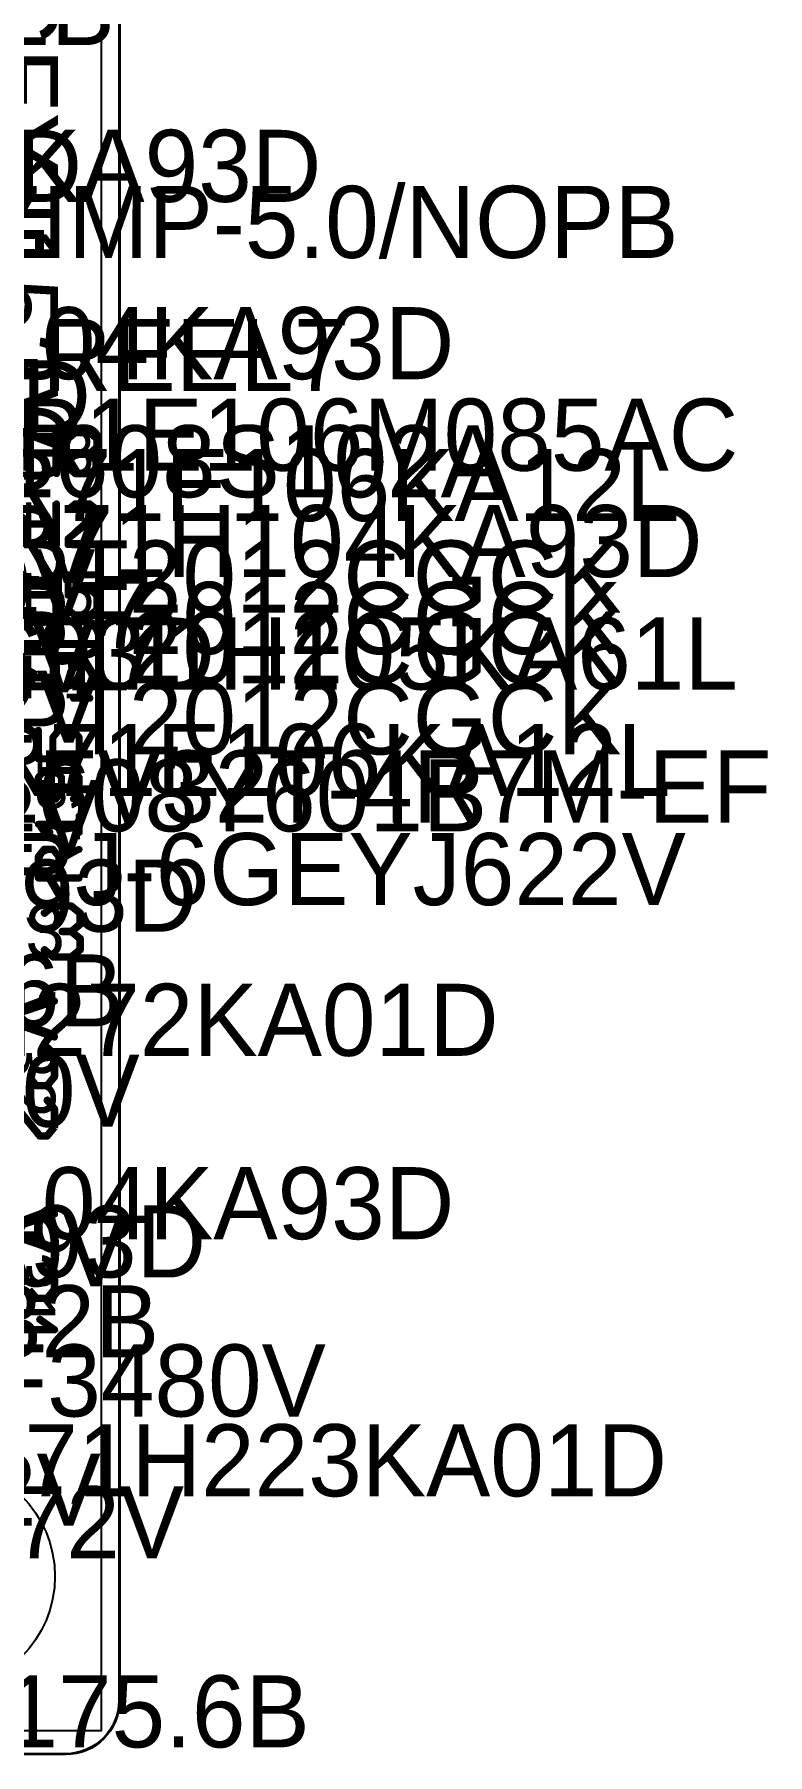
# Model space of a CAD drawing. Extents: x -18 to 179, y -60 to 172.
# Drawn here: x 152.62 to 173.3, y -0.03 to 48.48 of the extents above; entities that cross this region are included whole.
import ezdxf
from ezdxf.enums import TextEntityAlignment as Align

# ---------------------------------------------------------------- set-up
doc = ezdxf.new("R2010")
doc.units = 0
doc.header["$MEASUREMENT"] = 0
for name, color, linetype in [('ASSEMBLY_PART_NUMBERS_TOP', 102, 'CONTINUOUS'), ('BOARD_OUTLINE', 10, 'CONTINUOUS'), ('GENERATED_SILKSCREEN_TOP', 140, 'CONTINUOUS'), ('MANUFACTURING_OUTLINES', 10, 'CONTINUOUS'), ('MOUNTING_HOLE_PADS_LAYER14', 150, 'CONTINUOUS'), ('MOUNTING_HOLE_PADS_LAYER15', 230, 'CONTINUOUS'), ('ROUTE_BORDER', 151, 'CONTINUOUS'), ('SILKSCREEN_REF_DES_TOP', 150, 'CONTINUOUS')]:
    doc.layers.add(name, color=color, linetype=linetype)
doc.styles.add('VERIBEST_GERBER_0', font='txt')

msp = doc.modelspace()

# ---------------------------------------------------------------- linework, layer by layer
at = {"layer": 'BOARD_OUTLINE'}
msp.add_lwpolyline([(0, 1.5), (0, 168.5, -0.414213562), (1.5, 170), (153.5, 170, -0.414213562), (155, 168.5), (155, 1.5, -0.414213562), (153.5, 0), (1.5, 0, -0.414213562)], format="xyb", close=True, dxfattribs=at)
at = {"layer": 'GENERATED_SILKSCREEN_TOP', "const_width": 0.15}
for points in [[(151.1028, 42.8932), (152.8176, 42.8932), (152.8176, 42.25), (151.1028, 42.25), (151.1028, 42.8932)], [(151.2096, 42.7852), (151.2096, 42.3568), (152.7108, 42.3568), (152.7108, 42.7852), (151.2096, 42.7852)], [(152.4612, 36.6456), (153.2208, 36.6456), (153.2208, 36.0936), (153.222, 36.084), (153.228, 36.078), (153.2364, 36.0744), (153.2448, 36.0732), (153.2532, 36.0744), (153.2604, 36.078), (153.2664, 36.084), (153.2688, 36.0936), (153.2688, 37.2456), (153.2664, 37.254), (153.2604, 37.2612), (153.2532, 37.2648), (153.2448, 37.266), (153.2364, 37.2648), (153.228, 37.2612), (153.222, 37.254), (153.2208, 37.2456), (153.2208, 36.6936), (152.4612, 36.6936)], [(153.7584, 36.0744), (153.5556, 36.2388), (153.5496, 36.2448), (153.5484, 36.252), (153.5496, 36.2604), (153.5544, 36.2688), (153.5604, 36.2748), (153.5676, 36.2796), (153.576, 36.2808), (153.5844, 36.2784), (153.78, 36.1188), (154.1676, 36.1188), (154.3548, 36.27), (154.3548, 36.4932), (154.17, 36.6456), (153.9708, 36.6456), (153.9612, 36.648), (153.9552, 36.6528), (153.9516, 36.6612), (153.9504, 36.6696), (153.9516, 36.678), (153.9552, 36.6852), (153.9612, 36.6912), (153.9708, 36.6936), (154.17, 36.6936), (154.3548, 36.846), (154.3548, 37.0692), (154.1676, 37.2204), (153.78, 37.2204), (153.5844, 37.0608), (153.576, 37.0584), (153.5676, 37.0596), (153.5604, 37.0632), (153.5544, 37.0704), (153.5496, 37.0776), (153.5484, 37.086), (153.5496, 37.0944), (153.5556, 37.1004), (153.7584, 37.2648), (153.762, 37.266), (153.7656, 37.2672), (153.7668, 37.2684), (153.7716, 37.2696), (154.176, 37.2696), (154.182, 37.2684), (154.1844, 37.2672), (154.188, 37.266), (154.1916, 37.2648), (154.3944, 37.1004), (154.398, 37.0944), (154.3992, 37.0896), (154.4016, 37.086), (154.4028, 37.0812), (154.4028, 36.834), (154.4016, 36.8304), (154.3992, 36.822), (154.398, 36.816), (154.3944, 36.8136), (154.218, 36.6696), (154.3944, 36.5256), (154.3956, 36.5232), (154.398, 36.5208), (154.3992, 36.5196), (154.3992, 36.5172), (154.4016, 36.5088), (154.4028, 36.5052), (154.4028, 36.258), (154.4016, 36.252), (154.3992, 36.2472), (154.398, 36.2424), (154.3944, 36.2388), (154.1916, 36.0744), (154.1868, 36.072), (154.1856, 36.0708), (154.182, 36.0708), (154.1808, 36.0696), (154.1796, 36.0696), (154.176, 36.0696), (153.7716, 36.0696), (153.7668, 36.0708), (153.762, 36.072), (153.7584, 36.0744)], [(152.4612, 34.6456), (153.2208, 34.6456), (153.2208, 34.0936), (153.222, 34.084), (153.228, 34.078), (153.2364, 34.0744), (153.2448, 34.0732), (153.2532, 34.0744), (153.2604, 34.078), (153.2664, 34.084), (153.2688, 34.0936), (153.2688, 35.2456), (153.2664, 35.254), (153.2604, 35.2612), (153.2532, 35.2648), (153.2448, 35.266), (153.2364, 35.2648), (153.228, 35.2612), (153.222, 35.254), (153.2208, 35.2456), (153.2208, 34.6936), (152.4612, 34.6936)], [(154.1928, 35.2648), (154.3944, 35.1004), (154.398, 35.0944), (154.3992, 35.0896), (154.4016, 35.086), (154.4028, 35.0812), (154.4028, 34.9168), (154.4016, 34.912), (154.3992, 34.9048), (154.398, 34.8988), (154.3944, 34.8964), (153.5952, 34.2472), (153.5952, 34.1188), (154.3788, 34.1188), (154.3872, 34.1164), (154.3944, 34.1116), (154.398, 34.1032), (154.3992, 34.0936), (154.398, 34.0852), (154.3944, 34.0768), (154.3872, 34.072), (154.3788, 34.0696), (153.57, 34.0696), (153.5604, 34.072), (153.5544, 34.078), (153.5484, 34.084), (153.546, 34.0936), (153.546, 34.258), (153.5472, 34.2616), (153.5496, 34.27), (153.552, 34.2736), (153.5544, 34.276), (153.5568, 34.2784), (154.3548, 34.9288), (154.3548, 35.0692), (154.1676, 35.2204), (153.78, 35.2204), (153.5844, 35.0608), (153.576, 35.0584), (153.5676, 35.0596), (153.5604, 35.0632), (153.5556, 35.0704), (153.5508, 35.0776), (153.5496, 35.086), (153.5496, 35.0908), (153.5508, 35.0944), (153.5568, 35.1004), (153.7584, 35.2648), (153.7632, 35.266), (153.7668, 35.2672), (153.768, 35.2684), (153.7728, 35.2696), (154.1772, 35.2696), (154.182, 35.2684), (154.1832, 35.2684), (154.1844, 35.2672), (154.188, 35.266), (154.1928, 35.2648)], [(152.4612, 32.6456), (153.2208, 32.6456), (153.2208, 32.0936), (153.222, 32.084), (153.228, 32.078), (153.2364, 32.0744), (153.2448, 32.0732), (153.2532, 32.0744), (153.2604, 32.078), (153.2664, 32.084), (153.2688, 32.0936), (153.2688, 33.2456), (153.2664, 33.254), (153.2604, 33.2612), (153.2532, 33.2648), (153.2448, 33.266), (153.2364, 33.2648), (153.228, 33.2612), (153.222, 33.254), (153.2208, 33.2456), (153.2208, 32.6936), (152.4612, 32.6936)], [(153.7716, 32.8568), (153.7668, 32.8556), (153.7632, 32.8544), (153.7584, 32.852), (153.5952, 32.72), (153.5952, 33.2204), (154.3788, 33.2204), (154.3872, 33.2228), (154.3944, 33.2276), (154.398, 33.236), (154.3992, 33.2444), (154.398, 33.254), (154.3944, 33.2612), (154.3872, 33.2672), (154.3788, 33.2696), (153.5688, 33.2696), (153.5604, 33.2672), (153.5532, 33.2612), (153.5472, 33.254), (153.5448, 33.2456), (153.5448, 32.6684), (153.546, 32.66), (153.5496, 32.654), (153.5544, 32.6504), (153.5628, 32.648), (153.5688, 32.6456), (153.5736, 32.6444), (153.5796, 32.6456), (153.5844, 32.6492), (153.78, 32.8088), (154.1676, 32.8088), (154.3548, 32.6564), (154.3548, 32.27), (154.1676, 32.12), (153.78, 32.12), (153.5844, 32.2784), (153.576, 32.282), (153.5688, 32.282), (153.5616, 32.2772), (153.5544, 32.2712), (153.5496, 32.2628), (153.5484, 32.2544), (153.5496, 32.246), (153.5556, 32.24), (153.7584, 32.0744), (153.762, 32.072), (153.7668, 32.072), (153.7716, 32.0696), (154.176, 32.0696), (154.1796, 32.0696), (154.1808, 32.0708), (154.182, 32.0708), (154.1844, 32.072), (154.1868, 32.072), (154.1916, 32.0744), (154.3944, 32.24), (154.398, 32.2436), (154.3992, 32.246), (154.4016, 32.2532), (154.4028, 32.258), (154.4028, 32.6684), (154.4016, 32.6732), (154.3992, 32.6804), (154.3992, 32.6828), (154.398, 32.684), (154.3956, 32.6864), (154.3944, 32.6888), (154.1916, 32.852), (154.1856, 32.8544), (154.1808, 32.8556), (154.176, 32.8568), (153.7716, 32.8568)], [(153.7182, 29.7888), (153.7086, 29.7864), (153.7038, 29.7816), (153.7002, 29.7732), (153.699, 29.7636), (153.7002, 29.7552), (153.7038, 29.7468), (153.7086, 29.7408), (153.7182, 29.7396), (154.1862, 29.7396), (154.1946, 29.7408), (154.2018, 29.7468), (154.2054, 29.7552), (154.2066, 29.7636), (154.2054, 29.7732), (154.2018, 29.7816), (154.1946, 29.7864), (154.1862, 29.7888), (153.975, 29.7888), (153.975, 30.9156), (153.9738, 30.924), (153.9702, 30.93), (153.9642, 30.9336), (153.9558, 30.9348), (153.9498, 30.936), (153.9438, 30.936), (153.939, 30.9336), (153.9342, 30.9288), (153.7002, 30.6), (153.6966, 30.5916), (153.6966, 30.5832), (153.7002, 30.576), (153.7062, 30.57), (153.7134, 30.5652), (153.7218, 30.5628), (153.7266, 30.5628), (153.7302, 30.564), (153.7362, 30.5712), (153.9282, 30.84), (153.9282, 29.7888), (153.7182, 29.7888)], [(152.4606, 30.3156), (153.2202, 30.3156), (153.2202, 29.7636), (153.2214, 29.754), (153.2274, 29.748), (153.2358, 29.7444), (153.2442, 29.7432), (153.2526, 29.7444), (153.2598, 29.748), (153.2658, 29.754), (153.2682, 29.7636), (153.2682, 30.9156), (153.2658, 30.924), (153.2598, 30.9312), (153.2526, 30.9348), (153.2442, 30.936), (153.2358, 30.9348), (153.2274, 30.9312), (153.2214, 30.924), (153.2202, 30.9156), (153.2202, 30.3636), (152.4606, 30.3636)], [(153.11882, 28.25382), (153.12002, 28.24902), (153.12122, 28.24542), (153.12362, 28.23942), (153.25562, 28.07742), (152.75522, 28.07742), (152.75522, 28.86102), (152.75282, 28.86942), (152.74802, 28.87662), (152.73962, 28.88022), (152.73122, 28.88142), (152.72162, 28.88022), (152.71322, 28.87662), (152.70842, 28.86942), (152.70602, 28.86102), (152.70602, 28.05102), (152.70842, 28.04262), (152.71442, 28.03542), (152.72162, 28.02942), (152.73002, 28.02702), (153.30722, 28.02702), (153.31562, 28.02822), (153.32162, 28.03182), (153.32522, 28.03662), (153.32762, 28.04502), (153.33002, 28.04982), (153.33122, 28.05582), (153.33002, 28.06182), (153.32642, 28.06662), (153.16682, 28.26222), (153.16682, 28.64982), (153.31922, 28.83702), (153.70562, 28.83702), (153.85562, 28.64982), (153.85562, 28.26222), (153.69722, 28.06662), (153.69362, 28.05822), (153.69362, 28.05102), (153.69842, 28.04262), (153.70442, 28.03662), (153.71282, 28.03182), (153.72122, 28.02942), (153.72962, 28.03182), (153.73322, 28.03422), (153.73562, 28.03782), (153.90122, 28.23942), (153.90362, 28.24422), (153.90362, 28.24902), (153.90602, 28.25382), (153.90602, 28.65822), (153.90602, 28.66062), (153.90482, 28.66302), (153.90482, 28.66422), (153.90362, 28.66662), (153.90362, 28.66902), (153.90122, 28.67382), (153.73562, 28.87662), (153.73202, 28.88022), (153.72962, 28.88142), (153.72242, 28.88382), (153.71762, 28.88502), (153.30722, 28.88502), (153.30242, 28.88382), (153.29522, 28.88142), (153.29282, 28.88022), (153.29162, 28.87902), (153.28922, 28.87782), (153.28682, 28.87662), (153.12362, 28.67382), (153.12122, 28.66782), (153.12002, 28.66302), (153.11882, 28.65822), (153.11882, 28.25382)], [(153.90122, 27.10662), (153.73682, 26.90502), (153.73442, 26.90142), (153.73082, 26.89902), (153.72722, 26.89782), (153.72362, 26.89662), (153.71522, 26.89902), (153.70682, 26.90262), (153.70082, 26.90862), (153.69602, 26.91582), (153.69482, 26.92422), (153.69722, 26.93262), (153.85682, 27.12822), (153.85682, 27.51582), (153.70562, 27.70302), (153.27482, 27.70302), (153.40682, 27.53982), (153.40922, 27.53502), (153.41042, 27.53382), (153.41162, 27.53022), (153.41162, 27.52542), (153.41162, 27.12102), (153.41162, 27.11502), (153.40922, 27.10902), (153.40682, 27.10662), (153.24362, 26.90502), (153.24242, 26.90142), (153.24002, 26.90022), (153.23642, 26.89782), (153.22802, 26.89542), (153.22322, 26.89422), (152.89442, 26.89422), (152.88842, 26.89542), (152.88362, 26.89782), (152.88002, 26.90022), (152.87882, 26.90142), (152.87522, 26.90502), (152.71082, 27.10662), (152.70962, 27.11142), (152.70842, 27.11382), (152.70722, 27.11622), (152.70602, 27.12102), (152.70602, 27.52542), (152.70722, 27.53022), (152.70842, 27.53262), (152.70962, 27.53622), (152.71082, 27.54102), (152.87522, 27.74262), (152.88122, 27.74622), (152.88602, 27.74742), (152.88962, 27.74982), (152.89442, 27.75102), (153.71762, 27.75102), (153.72122, 27.74982), (153.72962, 27.74742), (153.73202, 27.74622), (153.73682, 27.74262), (153.90122, 27.54102), (153.90362, 27.53502), (153.90482, 27.53382), (153.90482, 27.53022), (153.90602, 27.52902), (153.90602, 27.52782), (153.90602, 27.52542), (153.90602, 27.12102), (153.90482, 27.11622), (153.90362, 27.11142), (153.90122, 27.10662)], [(152.90642, 26.94342), (153.21122, 26.94342), (153.36362, 27.12822), (153.36362, 27.51582), (153.21122, 27.70302), (152.90642, 27.70302), (152.75522, 27.51582), (152.75522, 27.12822), (152.90642, 26.94342)], [(153.85682, 25.97502), (153.85922, 25.96542), (153.86402, 25.95942), (153.87242, 25.95702), (153.88202, 25.95582), (153.89042, 25.95702), (153.89882, 25.95942), (153.90482, 25.96542), (153.90602, 25.97502), (153.90602, 26.44302), (153.90482, 26.45142), (153.89882, 26.45862), (153.89042, 26.46222), (153.88202, 26.46342), (153.87242, 26.46222), (153.86402, 26.45862), (153.85922, 26.45142), (153.85682, 26.44302), (153.85682, 26.23182), (152.73002, 26.23182), (152.72162, 26.23062), (152.71562, 26.22702), (152.71202, 26.22102), (152.71082, 26.21262), (152.70962, 26.20662), (152.70962, 26.20062), (152.71202, 26.19462), (152.71682, 26.19102), (153.04562, 25.95702), (153.05042, 25.95462), (153.05402, 25.95222), (153.05762, 25.95222), (153.06242, 25.95342), (153.06962, 25.95702), (153.07562, 25.96302), (153.08042, 25.97022), (153.08282, 25.97862), (153.08282, 25.98342), (153.08042, 25.98702), (153.07802, 25.99062), (153.07442, 25.99302), (152.80562, 26.18502), (153.85682, 26.18502), (153.85682, 25.97502)], [(153.16202, 25.51782), (153.15962, 25.52142), (153.15362, 25.52262), (153.14762, 25.52502), (153.14162, 25.52622), (152.89442, 25.52622), (152.88842, 25.52502), (152.88482, 25.52262), (152.88122, 25.52262), (152.88002, 25.52142), (152.87882, 25.51902), (152.87522, 25.51782), (152.71082, 25.31382), (152.70842, 25.30782), (152.70722, 25.30302), (152.70602, 25.29822), (152.70602, 24.69342), (152.70842, 24.68262), (152.71442, 24.67542), (152.72162, 24.66942), (152.73002, 24.66702), (153.88202, 24.66702), (153.89162, 24.66942), (153.89762, 24.67542), (153.90122, 24.68262), (153.90242, 24.69102), (153.90122, 24.70062), (153.89762, 24.70902), (153.89162, 24.71502), (153.88202, 24.71742), (153.33002, 24.71742), (153.33002, 25.28142), (153.88922, 25.47822), (153.89762, 25.48302), (153.90242, 25.49142), (153.90362, 25.49982), (153.90122, 25.50822), (153.89762, 25.51542), (153.89042, 25.52142), (153.88322, 25.52382), (153.87362, 25.52262), (153.31442, 25.32582), (153.16202, 25.51782)], [(152.75522, 24.71742), (152.75522, 25.29102), (152.90642, 25.47822), (153.12962, 25.47822), (153.28202, 25.29102), (153.28202, 24.71742), (152.75522, 24.71742)], [(153.1355, 22.4405), (152.882, 22.646), (152.8745, 22.6535), (152.873, 22.6625), (152.8745, 22.673), (152.8805, 22.6835), (152.888, 22.691), (152.897, 22.697), (152.9075, 22.6985), (152.918, 22.6955), (153.1625, 22.496), (153.647, 22.496), (153.881, 22.685), (153.881, 22.964), (153.65, 23.1545), (153.401, 23.1545), (153.389, 23.1575), (153.3815, 23.1635), (153.377, 23.174), (153.3755, 23.1845), (153.377, 23.195), (153.3815, 23.204), (153.389, 23.2115), (153.401, 23.2145), (153.65, 23.2145), (153.881, 23.405), (153.881, 23.684), (153.647, 23.873), (153.1625, 23.873), (152.918, 23.6735), (152.9075, 23.6705), (152.897, 23.672), (152.888, 23.6765), (152.8805, 23.6855), (152.8745, 23.6945), (152.873, 23.705), (152.8745, 23.7155), (152.882, 23.723), (153.1355, 23.9285), (153.14, 23.93), (153.1445, 23.9315), (153.146, 23.933), (153.152, 23.9345), (153.6575, 23.9345), (153.665, 23.933), (153.668, 23.9315), (153.6725, 23.93), (153.677, 23.9285), (153.9305, 23.723), (153.935, 23.7155), (153.9365, 23.7095), (153.9395, 23.705), (153.941, 23.699), (153.941, 23.39), (153.9395, 23.3855), (153.9365, 23.375), (153.935, 23.3675), (153.9305, 23.3645), (153.71, 23.1845), (153.9305, 23.0045), (153.932, 23.0015), (153.935, 22.9985), (153.9365, 22.997), (153.9365, 22.994), (153.9395, 22.9835), (153.941, 22.979), (153.941, 22.67), (153.9395, 22.6625), (153.9365, 22.6565), (153.935, 22.6505), (153.9305, 22.646), (153.677, 22.4405), (153.671, 22.4375), (153.6695, 22.436), (153.665, 22.436), (153.6635, 22.4345), (153.662, 22.4345), (153.6575, 22.4345), (153.152, 22.4345), (153.146, 22.436), (153.14, 22.4375), (153.1355, 22.4405)], [(151.737, 20.76575), (153.1755, 21.25325), (153.1875, 21.25325), (153.1965, 21.24875), (153.204, 21.24125), (153.21, 21.23075), (153.2115, 21.22025), (153.21, 21.20975), (153.2055, 21.20075), (153.195, 21.19475), (151.7805, 20.71925), (153.195, 20.24075), (153.2055, 20.23475), (153.21, 20.22575), (153.2115, 20.21525), (153.21, 20.20475), (153.204, 20.19425), (153.1965, 20.18675), (153.1875, 20.18375), (153.1755, 20.18525), (151.737, 20.66975)], [(152.496, 19.09925), (152.6865, 18.86825), (152.9655, 18.86825), (153.1545, 19.10225), (153.1545, 19.58675), (152.955, 19.83125), (152.952, 19.84175), (152.9535, 19.85225), (152.958, 19.86125), (152.967, 19.86875), (152.9775, 19.87475), (152.988, 19.87625), (152.9925, 19.87625), (152.997, 19.87475), (153.0045, 19.86725), (153.21, 19.61375), (153.2115, 19.60925), (153.213, 19.60475), (153.2145, 19.60325), (153.216, 19.59725), (153.216, 19.09175), (153.2145, 19.08425), (153.213, 19.08125), (153.2115, 19.07675), (153.21, 19.07225), (153.0045, 18.81875), (152.9985, 18.81425), (152.991, 18.81275), (152.9865, 18.80975), (152.9805, 18.80825), (152.6715, 18.80825), (152.667, 18.80975), (152.6565, 18.81275), (152.6505, 18.81425), (152.646, 18.81875), (152.466, 19.03925)], [(153.21, 17.65325), (153.0045, 17.40125), (152.997, 17.39675), (152.991, 17.39525), (152.9865, 17.39225), (152.9805, 17.39075), (152.775, 17.39075), (152.7705, 17.39225), (152.76, 17.39525), (152.7525, 17.39675), (152.7495, 17.40125), (151.938, 18.40025)], [(151.977, 18.44825), (152.79, 17.45075), (152.9655, 17.45075), (153.1545, 17.68475), (153.1545, 18.16925), (152.955, 18.41375), (152.952, 18.42425), (152.9535, 18.43325), (152.958, 18.44375), (152.967, 18.44975), (152.9775, 18.45575), (152.988, 18.45725), (152.997, 18.45575), (153.0045, 18.44825), (153.21, 18.19625), (153.2115, 18.19025), (153.213, 18.18575), (153.2145, 18.18425), (153.216, 18.17825), (153.216, 17.67275), (153.2145, 17.66675), (153.2145, 17.66525), (153.213, 17.66375), (153.2115, 17.65925), (153.21, 17.65325)], [(151.737, 14.7665), (153.1755, 15.254), (153.1875, 15.254), (153.1965, 15.2495), (153.204, 15.242), (153.21, 15.2315), (153.2115, 15.221), (153.21, 15.2105), (153.2055, 15.2015), (153.195, 15.1955), (151.7805, 14.72), (153.195, 14.2415), (153.2055, 14.2355), (153.21, 14.2265), (153.2115, 14.216), (153.21, 14.2055), (153.204, 14.195), (153.1965, 14.1875), (153.1875, 14.1845), (153.1755, 14.186), (151.737, 14.6705)], [(152.496, 13.1), (152.6865, 12.869), (152.9655, 12.869), (153.1545, 13.103), (153.1545, 13.5875), (152.955, 13.832), (152.952, 13.8425), (152.9535, 13.853), (152.958, 13.862), (152.967, 13.8695), (152.9775, 13.8755), (152.988, 13.877), (152.9925, 13.877), (152.997, 13.8755), (153.0045, 13.868), (153.21, 13.6145), (153.2115, 13.61), (153.213, 13.6055), (153.2145, 13.604), (153.216, 13.598), (153.216, 13.0925), (153.2145, 13.085), (153.213, 13.082), (153.2115, 13.0775), (153.21, 13.073), (153.0045, 12.8195), (152.9985, 12.815), (152.991, 12.8135), (152.9865, 12.8105), (152.9805, 12.809), (152.6715, 12.809), (152.667, 12.8105), (152.6565, 12.8135), (152.6505, 12.815), (152.646, 12.8195), (152.466, 13.04)], [(151.7775, 11.9255), (153.186, 11.9255), (153.1965, 11.927), (153.204, 11.9315), (153.2085, 11.939), (153.21, 11.9495), (153.2115, 11.957), (153.2115, 11.9645), (153.2085, 11.9705), (153.2025, 11.9765), (152.7915, 12.269), (152.781, 12.2735), (152.772, 12.2735), (152.7615, 12.269), (152.754, 12.2615), (152.748, 12.2525), (152.745, 12.242), (152.748, 12.2315), (152.7555, 12.224), (153.0915, 11.984), (151.7775, 11.984)]]:
    msp.add_lwpolyline(points, dxfattribs=at)
at = {"layer": 'MANUFACTURING_OUTLINES'}
msp.add_lwpolyline([(155.0254, 1.5, -0.414213562), (153.5, -0.0254), (1.5, -0.0254, -0.414213562), (-0.0254, 1.5), (-0.0254, 168.5, -0.414213562), (1.5, 170.0254), (153.5, 170.0254, -0.414213562), (155.0254, 168.5)], format="xyb", close=True, dxfattribs=at)
at = {"layer": 'MOUNTING_HOLE_PADS_LAYER14'}
msp.add_circle((150, 5), 3.2, dxfattribs=at)
at = {"layer": 'MOUNTING_HOLE_PADS_LAYER15'}
msp.add_circle((150, 5), 3.2, dxfattribs=at)
at = {"layer": 'ROUTE_BORDER'}
msp.add_lwpolyline([(0.5, 0.64), (0.5, 169.51), (154.5, 169.51), (154.5, 0.64)], close=True, dxfattribs=at)

# ---------------------------------------------------------------- texts
at = {"layer": 'ASSEMBLY_PART_NUMBERS_TOP', "style": 'VERIBEST_GERBER_0'}
msp.add_text('ERJ-6GEYJ152V', height=2.032, rotation=270, dxfattribs=at).set_placement((153.29, 57.75), align=Align.TOP_LEFT)
for s, p in [('MMZ1608A182B', (134.5, 50.21)), ('GRM188R71H104KA93D', (123, 45.79)), ('GRM188R71H104KA93D', (129.75, 45.79)), ('LM1117IMP-5.0/NOPB', (143, 44.21)), ('GRM188R71H104KA93D', (133.5, 40.79)), ('ADM1087AKSZ-REEL7', (132.75, 40.46)), ('GRM188R71H104KA93D', (123.25, 39.29)), ('GRM2165C1H222JA01D', (123.25, 37.96)), ('C3216X5R1E106M085AC', (140.75, 38.21)), ('MMZ1608S102A', (145.5, 37.46)), ('GRM32DR71E106KA12L', (140, 36.79)), ('ERJ-6GEYJ152V', (133.5, 35.04)), ('GRM188R71H104KA93D', (140.5, 35.21)), ('ERJ-6ENF6040V', (133.5, 33.96)), ('APT2012CGCK', (150, 34.21)), ('ADM1087AKSZ-REEL7', (127.25, 33.21)), ('APT2012CGCK', (150, 33.04)), ('GRM188R71H104KA93D', (126.75, 32.04)), ('GRM31CR71H105KA61L', (141.5, 32.04)), ('APT2012CGCK', (150, 32.21)), ('ERJ-6ENF3901V', (133.5, 31.96)), ('ERJ-6GEYJ622V', (133.5, 30.54)), ('APT2012CGCK', (150, 30.21)), ('GRM32DR71E106KA12L', (139.75, 29.04)), ('NLFV32T-4R7M-EF', (149.25, 28.29)), ('MMZ1608Y601B', (145, 28.04)), ('ERJ-6GEYJ152V', (133.5, 27.46)), ('ERJ-6GEYJ622V', (150, 25.96)), ('GRM188R71H104KA93D', (126.25, 25.21)), ('UDZSTE-175.6B', (134.75, 22.54)), ('GRM188R71H272KA01D', (134.75, 21.71)), ('ERJ-8ENF3480V', (134.75, 19.71)), ('GRM188R71H104KA93D', (133.5, 16.54)), ('GRM188R71H104KA93D', (126.5, 15.46)), ('ERJ-8GEYJ100V', (134.25, 15.21)), ('MMZ1608A182B', (135.75, 13.21)), ('ERJ-8ENF3480V', (140, 11.54)), ('GRM216R71H223KA01D', (139.5, 9.29)), ('ERJ-3GEYJ472V', (133.5, 8.46)), ('ERJ-6ENF2872V', (136, 7.54)), ('UDZSTE-175.6B', (140, 2.21))]:
    msp.add_text(s, height=2.032, dxfattribs=at).set_placement(p, align=Align.TOP_LEFT)
at = {"layer": 'SILKSCREEN_REF_DES_TOP', "style": 'VERIBEST_GERBER_0'}
for s, height, p in [('H3', 1.2, (152.25, 37.29)), ('H2', 1.2, (152.25, 35.29)), ('H5', 1.2, (152.25, 33.29)), ('H1', 1.2, (152.25, 30.96)), ('L3', 1.5, (151.25, 23.96))]:
    msp.add_text(s, height=height, dxfattribs=at).set_placement(p, align=Align.TOP_LEFT)
for s, height, rotation, p in [('R195', 1.2, 90, (152.71082, 24.50682)), ('V32', 1.5, 270, (153.21, 21.5)), ('V31', 1.5, 270, (153.21, 15.5))]:
    msp.add_text(s, height=height, rotation=rotation, dxfattribs=at).set_placement(p, align=Align.TOP_LEFT)

doc.saveas('drawing.dxf')
